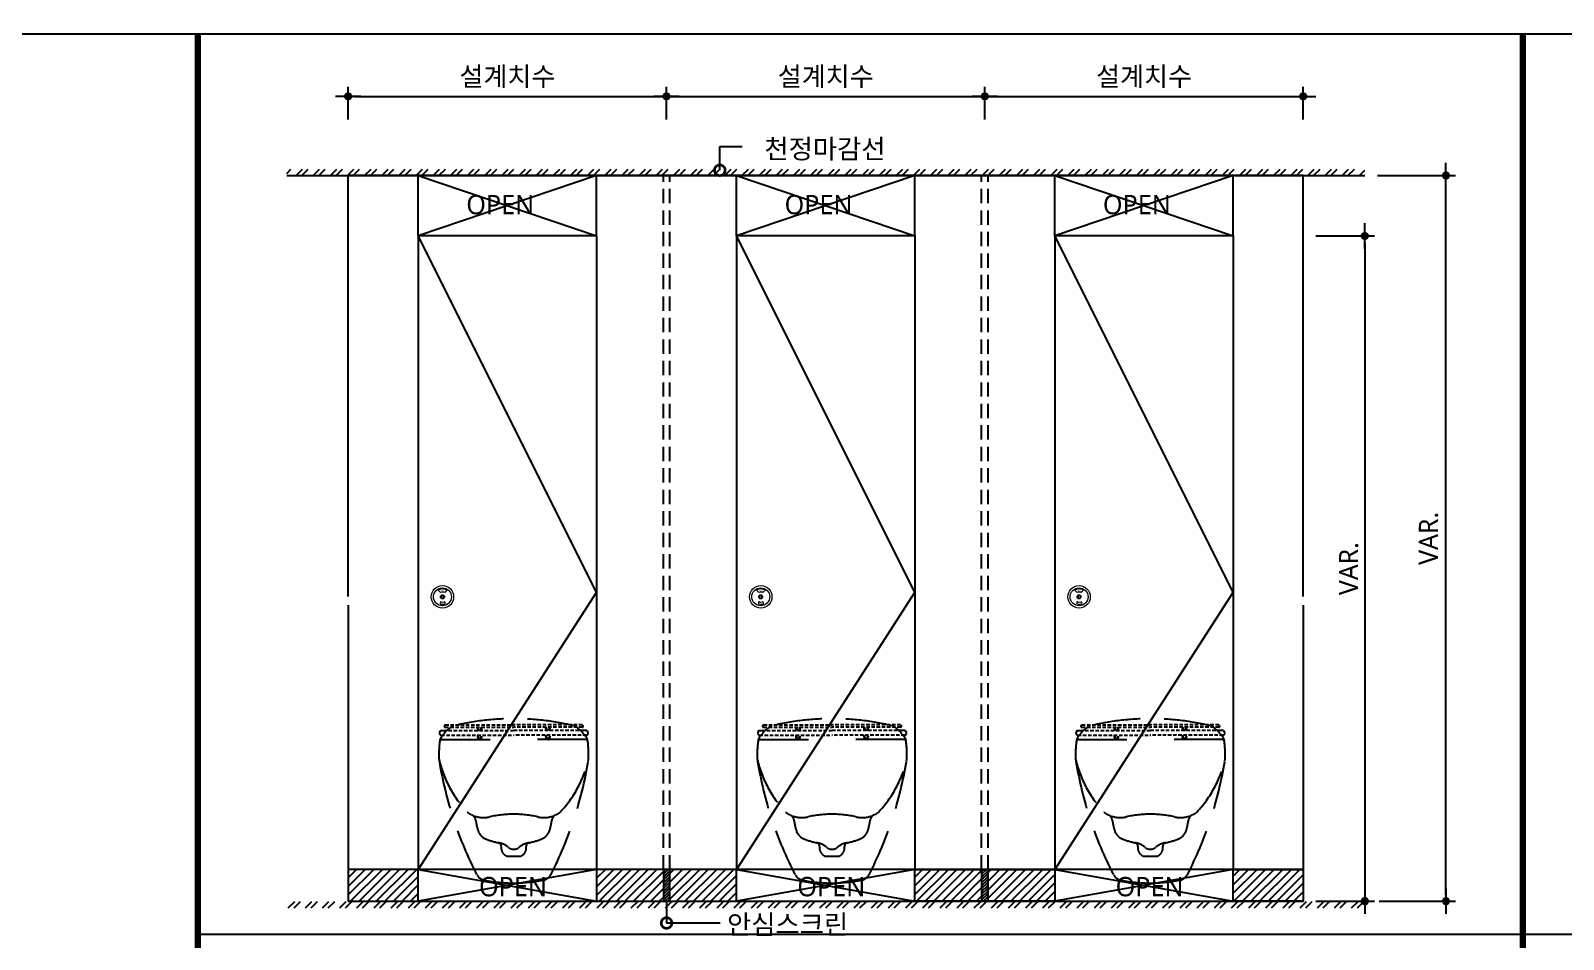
# Model space of a CAD drawing. Extents: x -256 to 8104, y -176 to 5714.
# Drawn here: x 2221 to 4629, y 4116 to 5543 of the extents above; entities that cross this region are included whole.
import ezdxf
from ezdxf.enums import TextEntityAlignment as Align

# ---------------------------------------------------------------- set-up
doc = ezdxf.new("R2010")
doc.units = 0
doc.header["$LTSCALE"] = 30
doc.linetypes.add('HIDDEN', pattern=[0.375, 0.25, -0.125])
doc.layers.get('0').update_dxf_attribs({"linetype": 'CONTINUOUS'})
doc.layers.get('DEFPOINTS').update_dxf_attribs({"linetype": 'CONTINUOUS'})
for name, color, linetype in [('DIM', 7, 'CONTINUOUS'), ('HAT', 8, 'CONTINUOUS'), ('HID', 9, 'HIDDEN'), ('문자', 3, 'CONTINUOUS'), ('부자재', 4, 'CONTINUOUS'), ('잠금쇠(회전형)', 4, 'CONTINUOUS'), ('치수', 1, 'CONTINUOUS'), ('판넬', 2, 'CONTINUOUS'), ('해치', 8, 'CONTINUOUS')]:
    doc.layers.add(name, color=color, linetype=linetype)
doc.styles.add('HDW', font='gulim.ttc')
doc.styles.add('돋움', font='malgun.ttf')
doc.dimstyles.new('10', dxfattribs={"dimscale": 10, "dimtxt": 3, "dimasz": 1, "dimexe": 1.5, "dimexo": 2, "dimgap": 1, "dimtad": 1, "dimdec": 0, "dimlunit": 6, "dimtxsty": '돋움', "dimblk": 'DIMDOT', "dimcen": -1, "dimdle": 1.5, "dimclrt": 3, "dimazin": 3, "dimtfac": 1, "dimtdec": 0, "dimtix": 1, "dimtmove": 2, "dimatfit": 3, "dimldrblk": 'DIMDOT', "dimarcsym": 0})

# ---------------------------------------------------------------- blocks, each defined once
blk = doc.blocks.new('DIMDOT')
at = {"linetype": 'Continuous'}
blk.add_line((-2, 0), (2, 0), dxfattribs=at)
for radius in [0.5, 0.25]:
    blk.add_circle((0, 0), radius, dxfattribs=at)
blk = doc.blocks.new('*D44')
at = {"layer": 'DEFPOINTS', "color": 0}
for p in [(7946.5, 10876.5), (7446.5, 10820.2), (7946.5, 10820.2)]:
    blk.add_point(p, dxfattribs=at)
at = {"layer": 'DIM', "color": 0, "lineweight": -2, "ltscale": 10}
for p, q in [((7446.5, 10840.2), (7446.5, 10891.5)), ((7946.5, 10840.2), (7946.5, 10891.5)), ((7456.5, 10876.5), (7936.5, 10876.5))]:
    blk.add_line(p, q, dxfattribs=at)
at = {"layer": 'DIM', "color": 0, "lineweight": -2, "xscale": 10, "yscale": 10, "zscale": 10, "rotation": 180}
blk.add_blockref('DIMDOT', (7446.5, 10876.5), dxfattribs=at)
at = {"layer": 'DIM', "color": 0, "lineweight": -2, "xscale": 10, "yscale": 10, "zscale": 10}
blk.add_blockref('DIMDOT', (7946.5, 10876.5), dxfattribs=at)
at = {"layer": 'DIM', "color": 3, "insert": (7696.5, 10906.1), "char_height": 30, "attachment_point": 5, "style": '돋움'}
blk.add_mtext('설계치수', dxfattribs=at)
blk = doc.blocks.new('*D45')
at = {"layer": 'DEFPOINTS', "color": 0}
for p in [(8446.5, 10876.5), (7946.5, 10820.2), (8446.5, 10820.2)]:
    blk.add_point(p, dxfattribs=at)
at = {"layer": 'DIM', "color": 0, "lineweight": -2, "ltscale": 10}
for p, q in [((7946.5, 10840.2), (7946.5, 10891.5)), ((8446.5, 10840.2), (8446.5, 10891.5)), ((7956.5, 10876.5), (8436.5, 10876.5))]:
    blk.add_line(p, q, dxfattribs=at)
at = {"layer": 'DIM', "color": 0, "lineweight": -2, "xscale": 10, "yscale": 10, "zscale": 10, "rotation": 180}
blk.add_blockref('DIMDOT', (7946.5, 10876.5), dxfattribs=at)
at = {"layer": 'DIM', "color": 0, "lineweight": -2, "xscale": 10, "yscale": 10, "zscale": 10}
blk.add_blockref('DIMDOT', (8446.5, 10876.5), dxfattribs=at)
at = {"layer": 'DIM', "color": 3, "insert": (8196.5, 10906.1), "char_height": 30, "attachment_point": 5, "style": '돋움'}
blk.add_mtext('설계치수', dxfattribs=at)
blk = doc.blocks.new('*D46')
at = {"layer": 'DEFPOINTS', "color": 0}
for p in [(8946.5, 10876.5), (8446.5, 10820.2), (8946.5, 10820.2)]:
    blk.add_point(p, dxfattribs=at)
at = {"layer": 'DIM', "color": 0, "lineweight": -2, "ltscale": 10}
for p, q in [((8446.5, 10840.2), (8446.5, 10891.5)), ((8946.5, 10840.2), (8946.5, 10891.5)), ((8456.5, 10876.5), (8936.5, 10876.5))]:
    blk.add_line(p, q, dxfattribs=at)
at = {"layer": 'DIM', "color": 0, "lineweight": -2, "xscale": 10, "yscale": 10, "zscale": 10, "rotation": 180}
blk.add_blockref('DIMDOT', (8446.5, 10876.5), dxfattribs=at)
at = {"layer": 'DIM', "color": 0, "lineweight": -2, "xscale": 10, "yscale": 10, "zscale": 10}
blk.add_blockref('DIMDOT', (8946.5, 10876.5), dxfattribs=at)
at = {"layer": 'DIM', "color": 3, "insert": (8696.5, 10906.1), "char_height": 30, "attachment_point": 5, "style": '돋움'}
blk.add_mtext('설계치수', dxfattribs=at)
blk = doc.blocks.new('*D47')
at = {"layer": 'DEFPOINTS', "color": 0}
for p in [(8946.5, 10657.2), (8946.5, 9612.3), (9043.4, 9612.3)]:
    blk.add_point(p, dxfattribs=at)
at = {"layer": 'DIM', "color": 0, "lineweight": -2, "ltscale": 10}
for p, q in [((8966.5, 10657.2), (9058.4, 10657.2)), ((9043.4, 10647.2), (9043.4, 9622.3)), ((8966.5, 9612.3), (9058.4, 9612.3))]:
    blk.add_line(p, q, dxfattribs=at)
at = {"layer": 'DIM', "color": 0, "lineweight": -2, "xscale": 10, "yscale": 10, "zscale": 10}
for p, rotation in [((9043.4, 10657.2), 90), ((9043.4, 9612.3), 270)]:
    blk.add_blockref('DIMDOT', p, dxfattribs=dict(at, rotation=rotation))
at = {"layer": 'DIM', "color": 3, "insert": (9018.2, 10134.7), "char_height": 30, "attachment_point": 5, "rotation": 90, "style": '돋움'}
blk.add_mtext('VAR.', dxfattribs=at)
blk = doc.blocks.new('A$C460A2A32')
at = {"color": 0}
for p, q in [((2.8, 20), (0.5, 16)), ((2.8, 20), (8.6, 20)), ((3.9, 10), (162.3, 10)), ((8.6, 20), (162.3, 20)), ((12.8, 32), (11.2, 30.4)), ((12.6, 27), (162.3, 27)), ((12.8, 32), (162.3, 32)), ((311.8, 32), (162.3, 32)), ((312, 27), (162.3, 27)), ((316, 20), (162.3, 20)), ((320.7, 10), (162.3, 10)), ((311.8, 32), (313.4, 30.4)), ((321.8, 20), (316, 20)), ((321.8, 20), (324.1, 16))]:
    blk.add_line(p, q, dxfattribs=at)
for centre, radius, start, end in [((3.9, 14), 4, 150.0107, 270), ((12.6, 29), 2, 135, 270), ((108.9, 28.2), 26, 182.6717, 198.4118), ((108.9, 10), 26, 180, 202.6199), ((107.4, 28.2), 23, 183.0205, 200.9186), ((107.4, 10), 23, 180, 205.7715), ((68.6, 10), 23, 334.2285, 0), ((68.6, 28.2), 23, 339.0814, 356.9795), ((67.1, 10), 26, 337.3801, 0), ((67.1, 28.2), 26, 341.5882, 357.3283), ((257.5, 28.2), 26, 182.6717, 198.4118), ((257.5, 10), 26, 180, 202.6199), ((256, 28.2), 23, 183.0205, 200.9186), ((256, 10), 23, 180, 205.7715), ((217.2, 10), 23, 334.2285, 0), ((217.2, 28.2), 23, 339.0814, 356.9795), ((215.7, 10), 26, 337.3801, 0), ((215.7, 28.2), 26, 341.5882, 357.3283), ((312, 29), 2, 270, 45), ((320.7, 14), 4, 270, 29.9893)]:
    blk.add_arc(centre, radius, start, end, dxfattribs=at)
blk = doc.blocks.new('_DOTSMALL')
at = {"color": 0, "linetype": 'ByBlock', "const_width": 0.5}
blk.add_lwpolyline([(-0.0625, 0, 1), (0.0625, 0, 1)], format="xyb", close=True, dxfattribs=at)
blk = doc.blocks.new('A$C63EC304E')
at = {"layer": '치수', "color": 1, "xscale": 2.5, "yscale": 2.5, "zscale": 2.5, "rotation": 234.3098741996962}
blk.add_blockref('_DOTSMALL', (0.31, 0.31), dxfattribs=at)
blk = doc.blocks.new('A$C2BC9653E')
at = {"layer": '치수', "xscale": 0.3333333333333333, "yscale": 0.3333333333333333, "zscale": 0.3333333333333333}
blk.add_blockref('A$C63EC304E', (0, 0), dxfattribs=at)
blk = doc.blocks.new('A$C7FC71301')
at = {"layer": '치수', "rotation": 180}
blk.add_blockref('A$C2BC9653E', (0.208, 0.208), dxfattribs=at)
blk = doc.blocks.new('A$C4A20372B')
at = {"layer": '치수'}
blk.add_blockref('A$C7FC71301', (0, 0), dxfattribs=at)
blk = doc.blocks.new('A$C566469F5')
at = {"layer": '치수'}
blk.add_blockref('A$C4A20372B', (0, 0), dxfattribs=at)
blk = doc.blocks.new('A$C7E317CD4')
at = {"layer": '해치', "xscale": 2, "yscale": 2, "zscale": 2}
blk.add_blockref('A$C566469F5', (0, 0), dxfattribs=at)
blk = doc.blocks.new('A$C601D7F27')
at = {"layer": '치수'}
blk.add_blockref('A$C7E317CD4', (0, 0), dxfattribs=at)
blk = doc.blocks.new('A$C38802C08')
at = {"layer": '치수'}
blk.add_blockref('A$C601D7F27', (0, 0), dxfattribs=at)
blk = doc.blocks.new('*D64')
at = {"layer": 'DEFPOINTS', "color": 0}
for p in [(9043.4, 10752.1), (9170.8, 10752.1), (9045.9, 9612.3)]:
    blk.add_point(p, dxfattribs=at)
at = {"layer": 'DIM', "color": 0, "lineweight": -2, "ltscale": 10}
for p, q in [((9063.4, 10752.1), (9185.8, 10752.1)), ((9170.8, 9622.3), (9170.8, 10742.1)), ((9065.9, 9612.3), (9185.8, 9612.3))]:
    blk.add_line(p, q, dxfattribs=at)
at = {"layer": 'DIM', "color": 0, "lineweight": -2, "xscale": 10, "yscale": 10, "zscale": 10}
for p, rotation in [((9170.8, 10752.1), 90), ((9170.8, 9612.3), 270)]:
    blk.add_blockref('DIMDOT', p, dxfattribs=dict(at, rotation=rotation))
at = {"layer": 'DIM', "color": 3, "insert": (9143.5, 10182.2), "char_height": 30, "attachment_point": 5, "rotation": 90, "style": '돋움'}
blk.add_mtext('VAR.', dxfattribs=at)
blk = doc.blocks.new('EDGE_01', base_point=(4726.3, 5436.3))
h = blk.add_hatch()
h.set_pattern_fill('ANSI31', color=3, scale=3, angle=180)
h.set_pattern_definition([(225, (4764.804, 5260.556), (6.735192, -6.735192), [])])
h.paths.add_polyline_path([(7556.5, 9662.3), (7446.5, 9662.3), (7446.5, 9612.3), (7556.5, 9612.3)])
h.paths.add_polyline_path([(7941.5, 9662.3), (7836.5, 9662.3), (7836.5, 9612.3), (7941.5, 9612.3)])
h.paths.add_polyline_path([(8056.5, 9662.3), (7951.5, 9662.3), (7951.5, 9612.3), (8056.5, 9612.3)])
h.paths.add_polyline_path([(8441.5, 9662.3), (8336.5, 9662.3), (8336.5, 9612.3), (8441.5, 9612.3)])
h.paths.add_polyline_path([(8556.5, 9662.3), (8451.5, 9662.3), (8451.5, 9612.3), (8556.5, 9612.3)])
h.paths.add_polyline_path([(8946.5, 9662.3), (8836.5, 9662.3), (8836.5, 9612.3), (8946.5, 9612.3)])
h = blk.add_hatch()
h.set_pattern_fill('ANSI31', color=2, style=0)
h.set_pattern_definition([(45, (4764.8044, 5260.5557), (-2.245064, 2.245064), [])])
h.paths.add_polyline_path([(7951.5, 9662.3), (7941.5, 9662.3), (7941.5, 9612.3), (7951.5, 9612.3)])
h = blk.add_hatch()
h.set_pattern_fill('ANSI31', color=2, style=0)
h.set_pattern_definition([(45, (5264.8044, 5260.5557), (-2.245064, 2.245064), [])])
h.paths.add_polyline_path([(8451.5, 9662.3), (8441.5, 9662.3), (8441.5, 9612.3), (8451.5, 9612.3)])
at = {"layer": 'HAT'}
h = blk.add_hatch(dxfattribs=at)
h.set_pattern_fill('ANSI32', color=256, scale=2, style=0)
h.set_pattern_definition([(45, (-3889.565, 5119.08), (-13.470384, 13.470384), []), (45, (-3880.585, 5119.08), (-13.470384, 13.470384), [])])
h.paths.add_polyline_path([(7349.8, 10762.1), (9043.4, 10762.1), (9043.4, 10752.1), (7349.8, 10752.1)])
h = blk.add_hatch(dxfattribs=at)
h.set_pattern_fill('ANSI32', color=256, scale=2, style=0)
h.set_pattern_definition([(45, (-3889.565, 5301.06), (-13.470384, 13.470384), []), (45, (-3880.585, 5301.06), (-13.470384, 13.470384), [])])
h.paths.add_polyline_path([(7349.8, 9601.8), (9043.4, 9601.8), (9043.4, 9611.8), (7349.8, 9611.8)])
at = {"color": 2}
for p, q in [((7349.8, 10752.1), (9043.4, 10752.1)), ((7836.5, 9662.3), (7836.5, 9612.3)), ((7941.5, 9662.3), (7941.5, 9612.3)), ((8441.5, 9662.3), (8441.5, 9612.3)), ((8556.5, 9662.3), (8556.5, 9612.3))]:
    blk.add_line(p, q, dxfattribs=at)
for p, q in [((7446.5, 10090.9), (7446.5, 10752.1)), ((8946.5, 10090.9), (8946.5, 10752.1)), ((7446.5, 10077.2), (7446.5, 9612.3)), ((8946.5, 10077.2), (8946.5, 9612.3)), ((7446.5, 9612.3), (8946.5, 9612.3))]:
    blk.add_line(p, q)
at = {"color": 8}
blk.add_line((7210.4, 9560.5), (10558.3, 9560.5), dxfattribs=at)
at = {"color": 8, "const_width": 10}
for points in [[(7210.4, 8205.6), (7210.4, 10974.7)], [(9291.4, 8205.6), (9291.4, 10974.7)]]:
    blk.add_lwpolyline(points, dxfattribs=at)
at = {"color": 2}
for points in [[(4725.6, 10974.7), (11977.9, 10974.7), (11977.9, 5436.4), (4725.6, 5436.4)], [(4725.6, 10974.7), (11977.9, 10974.7), (11977.9, 5436.4), (4725.6, 5436.4)], [(4725.6, 10974.7), (12707.5, 10974.7), (12707.5, 5436.4), (4725.6, 5436.4)], [(7556.5, 9662.3), (7446.5, 9662.3), (7446.5, 9612.3), (7556.5, 9612.3)], [(8056.5, 9662.3), (7836.5, 9662.3), (7836.5, 9612.3), (8056.5, 9612.3)], [(7951.5, 9662.3), (7941.5, 9662.3), (7941.5, 9612.3), (7951.5, 9612.3)], [(8336.5, 9662.3), (8556.5, 9662.3), (8556.5, 9612.3), (8336.5, 9612.3)], [(8451.5, 9662.3), (8441.5, 9662.3), (8441.5, 9612.3), (8451.5, 9612.3)], [(8836.5, 9662.3), (8946.5, 9662.3), (8946.5, 9612.3), (8836.5, 9612.3)]]:
    blk.add_lwpolyline(points, close=True, dxfattribs=at)
at = {"layer": 'HID', "ltscale": 3}
for p, q in [((7941.5, 9662.3), (7941.5, 10752.1)), ((7951.5, 9662.3), (7951.5, 10752.1)), ((8441.5, 9662.3), (8441.5, 10752.1)), ((8451.5, 9662.3), (8451.5, 10752.1))]:
    blk.add_line(p, q, dxfattribs=at)
at = {"layer": 'HID', "ltscale": 10}
for p, q in [((7594.3, 9866.3), (7706.5, 9866.3)), ((7818.8, 9866.3), (7706.5, 9866.3)), ((8094.3, 9866.3), (8206.5, 9866.3)), ((8318.8, 9866.3), (8206.5, 9866.3)), ((8594.3, 9866.3), (8706.5, 9866.3)), ((8818.8, 9866.3), (8706.5, 9866.3))]:
    blk.add_line(p, q, dxfattribs=at)
for centre, radius, start, end in [((7706.5, 9495.9), 403.1, 76.2923, 103.7077), ((8206.5, 9495.9), 403.1, 76.2923, 103.7077), ((8706.5, 9495.9), 403.1, 76.2923, 103.7077), ((7664.2, 9815.6), 90, 128.0065, 143.1013), ((7612.4, 9881.8), 6, 103.9579, 128.0065), ((7800.6, 9881.8), 6, 51.9935, 76.0421), ((7748.9, 9815.6), 90, 36.8987, 51.9935), ((8164.2, 9815.6), 90, 128.0065, 143.1013), ((8112.4, 9881.8), 6, 103.9579, 128.0065), ((8300.6, 9881.8), 6, 51.9935, 76.0421), ((8248.9, 9815.6), 90, 36.8987, 51.9935), ((8664.2, 9815.6), 90, 128.0065, 143.1013), ((8612.4, 9881.8), 6, 103.9579, 128.0065), ((8800.6, 9881.8), 6, 51.9935, 76.0421), ((8748.9, 9815.6), 90, 36.8987, 51.9935), ((7768.9, 9841.9), 180, 172.4918, 181.055), ((7594.3, 9862.1), 4.2, 90, 173.3826), ((7599.4, 9864.2), 9, 143.1013, 172.4918), ((7818.8, 9862.1), 4.2, 6.6174, 90), ((7813.7, 9864.2), 9, 7.5082, 36.8987), ((7644.1, 9841.9), 180, 358.945, 7.5082), ((8268.9, 9841.9), 180, 172.4918, 181.055), ((8094.3, 9862.1), 4.2, 90, 173.3826), ((8099.4, 9864.2), 9, 143.1013, 172.4918), ((8318.8, 9862.1), 4.2, 6.6174, 90), ((8313.7, 9864.2), 9, 7.5082, 36.8987), ((8144.1, 9841.9), 180, 358.945, 7.5082), ((8768.9, 9841.9), 180, 172.4918, 181.055), ((8594.3, 9862.1), 4.2, 90, 173.3826), ((8599.4, 9864.2), 9, 143.1013, 172.4918), ((8818.8, 9862.1), 4.2, 6.6174, 90), ((8813.7, 9864.2), 9, 7.5082, 36.8987), ((8644.1, 9841.9), 180, 358.945, 7.5082), ((7630.9, 9839.3), 42, 181.055, 190.5892), ((7761.8, 9874.3), 177, 192.809, 223.5419), ((8183.9, 9929.5), 602.3, 189.3568, 207.2383), ((7229.1, 9929.5), 602.3, 332.7617, 350.6432), ((7651.2, 9874.3), 177, 316.4581, 347.191), ((7782.1, 9839.3), 42, 349.4108, 358.945), ((8130.9, 9839.3), 42, 181.055, 190.5892), ((8261.8, 9874.3), 177, 192.809, 223.5419), ((8683.9, 9929.5), 602.3, 189.3568, 207.2383), ((7729.1, 9929.5), 602.3, 332.7617, 350.6432), ((8151.2, 9874.3), 177, 316.4581, 347.191), ((8282.1, 9839.3), 42, 349.4108, 358.945), ((8630.9, 9839.3), 42, 181.055, 190.5892), ((8761.8, 9874.3), 177, 192.809, 223.5419), ((9183.9, 9929.5), 602.3, 189.3568, 207.2383), ((8229.1, 9929.5), 602.3, 332.7617, 350.6432), ((8651.2, 9874.3), 177, 316.4581, 347.191), ((8782.1, 9839.3), 42, 349.4108, 358.945), ((7659.1, 9785.6), 42, 232.3598, 243.5689), ((7753.9, 9785.6), 42, 296.4311, 307.6402), ((8159.1, 9785.6), 42, 232.3598, 243.5689), ((8253.9, 9785.6), 42, 296.4311, 307.6402), ((8659.1, 9785.6), 42, 232.3598, 243.5689), ((8753.9, 9785.6), 42, 296.4311, 307.6402), ((7635.1, 9737.3), 12, 6.9609, 63.5689), ((7659.1, 9785.6), 42, 248.0565, 282.8609), ((7737.4, 9749.7), 91.1, 186.9609, 196.5836), ((7706.5, 9578), 171, 90, 102.8609), ((7706.5, 9578), 171, 77.1391, 90), ((7753.9, 9785.6), 42, 257.1391, 291.9435), ((7675.7, 9749.7), 91.1, 343.4164, 353.0391), ((7778, 9737.3), 12, 116.4311, 173.0391), ((8135.1, 9737.3), 12, 6.9609, 63.5689), ((8159.1, 9785.6), 42, 248.0565, 282.8609), ((8237.4, 9749.7), 91.1, 186.9609, 196.5836), ((8206.5, 9578), 171, 90, 102.8609), ((8206.5, 9578), 171, 77.1391, 90), ((8253.9, 9785.6), 42, 257.1391, 291.9435), ((8175.7, 9749.7), 91.1, 343.4164, 353.0391), ((8278, 9737.3), 12, 116.4311, 173.0391), ((8635.1, 9737.3), 12, 6.9609, 63.5689), ((8659.1, 9785.6), 42, 248.0565, 282.8609), ((8737.4, 9749.7), 91.1, 186.9609, 196.5836), ((8706.5, 9578), 171, 90, 102.8609), ((8706.5, 9578), 171, 77.1391, 90), ((8753.9, 9785.6), 42, 257.1391, 291.9435), ((8675.7, 9749.7), 91.1, 343.4164, 353.0391), ((8778, 9737.3), 12, 116.4311, 173.0391), ((7670.2, 9729.7), 21, 196.5836, 247.6201), ((7706.5, 9817.9), 116.3, 247.6201, 258.9228), ((7681, 9698.3), 6, 0, 77.9673), ((7678.4, 9674.3), 30, 49.4621, 78.9228), ((7734.6, 9674.3), 30, 101.0772, 130.5379), ((7732, 9698.3), 6, 102.0327, 180), ((7706.5, 9817.9), 116.3, 281.0772, 292.3799), ((7742.8, 9729.7), 21, 292.3799, 343.4164), ((8170.2, 9729.7), 21, 196.5836, 247.6201), ((8206.5, 9817.9), 116.3, 247.6201, 258.9228), ((8181, 9698.3), 6, 0, 77.9673), ((8178.4, 9674.3), 30, 49.4621, 78.9228), ((8234.6, 9674.3), 30, 101.0772, 130.5379), ((8232, 9698.3), 6, 102.0327, 180), ((8206.5, 9817.9), 116.3, 281.0772, 292.3799), ((8242.8, 9729.7), 21, 292.3799, 343.4164), ((8670.2, 9729.7), 21, 196.5836, 247.6201), ((8706.5, 9817.9), 116.3, 247.6201, 258.9228), ((8681, 9698.3), 6, 0, 77.9673), ((8678.4, 9674.3), 30, 49.4621, 78.9228), ((8734.6, 9674.3), 30, 101.0772, 130.5379), ((8732, 9698.3), 6, 102.0327, 180), ((8706.5, 9817.9), 116.3, 281.0772, 292.3799), ((8742.8, 9729.7), 21, 292.3799, 343.4164), ((7700.4, 9695.9), 13.6, 169.8446, 248.5821), ((7706.5, 9853.8), 171, 266.2838, 270), ((7706.5, 9707.2), 13.3, 229.4621, 270), ((7706.5, 9707.2), 13.3, 270, 310.5379), ((7706.5, 9853.8), 171, 270, 273.7162), ((7712.6, 9695.9), 13.6, 291.4179, 10.1554), ((8200.4, 9695.9), 13.6, 169.8446, 248.5821), ((8206.5, 9853.8), 171, 266.2838, 270), ((8206.5, 9707.2), 13.3, 229.4621, 270), ((8206.5, 9707.2), 13.3, 270, 310.5379), ((8206.5, 9853.8), 171, 270, 273.7162), ((8212.6, 9695.9), 13.6, 291.4179, 10.1554), ((8700.4, 9695.9), 13.6, 169.8446, 248.5821), ((8706.5, 9853.8), 171, 266.2838, 270), ((8706.5, 9707.2), 13.3, 229.4621, 270), ((8706.5, 9707.2), 13.3, 270, 310.5379), ((8706.5, 9853.8), 171, 270, 273.7162), ((8712.6, 9695.9), 13.6, 291.4179, 10.1554), ((7663.9, 9663), 18, 210.6249, 258.7833), ((7706.5, 9877.8), 237, 258.7833, 270), ((7706.5, 9877.8), 237, 270, 281.2167), ((7749.1, 9663), 18, 281.2167, 329.3751), ((8163.9, 9663), 18, 210.6249, 258.7833), ((8206.5, 9877.8), 237, 258.7833, 270), ((8206.5, 9877.8), 237, 270, 281.2167), ((8249.1, 9663), 18, 281.2167, 329.3751), ((8663.9, 9663), 18, 210.6249, 258.7833), ((8706.5, 9877.8), 237, 258.7833, 270), ((8706.5, 9877.8), 237, 270, 281.2167), ((8749.1, 9663), 18, 281.2167, 329.3751)]:
    blk.add_arc(centre, radius, start, end, dxfattribs=at)
at = {"layer": '부자재', "color": 3}
blk.add_line((8946.5, 10752.1), (7446.5, 10752.1), dxfattribs=at)
blk.add_line((8946.5, 10752.1), (7446.5, 10752.1), dxfattribs=at)
at = {"layer": '잠금쇠(회전형)', "linetype": 'Continuous', "lineweight": 15}
for p, q in [((7588, 10101), (7591.6, 10097)), ((7593.1, 10093.3), (7593.1, 10087.5)), ((7595.8, 10093.2), (7595.8, 10087.5)), ((7601.6, 10101), (7598, 10097)), ((8088, 10101), (8091.6, 10097)), ((8093.1, 10093.3), (8093.1, 10087.5)), ((8095.8, 10093.2), (8095.8, 10087.5)), ((8101.6, 10101), (8098, 10097)), ((8588, 10101), (8591.6, 10097)), ((8593.1, 10093.3), (8593.1, 10087.5)), ((8595.8, 10093.2), (8595.8, 10087.5)), ((8601.6, 10101), (8598, 10097)), ((7591.2, 10081.8), (7590.8, 10080.7)), ((7598.4, 10081.8), (7598.8, 10080.7)), ((8091.2, 10081.8), (8090.8, 10080.7)), ((8098.4, 10081.8), (8098.8, 10080.7)), ((8591.2, 10081.8), (8590.8, 10080.7)), ((8598.4, 10081.8), (8598.8, 10080.7))]:
    blk.add_line(p, q, dxfattribs=at)
for centre, radius in [((7594.5, 10090.4), 17.6), ((7594.5, 10090.4), 14.1), ((7594.5, 10090.4), 3.21), ((8094.5, 10090.4), 17.6), ((8094.5, 10090.4), 14.1), ((8094.5, 10090.4), 3.21), ((8594.5, 10090.4), 17.6), ((8594.5, 10090.4), 14.1), ((8594.5, 10090.4), 3.21)]:
    blk.add_circle(centre, radius, dxfattribs=at)
for centre, radius, start, end in [((7594.8, 10088.7), 14.1, 61.0478, 118.9522), ((7594.8, 10091), 6.81, 61.8696, 118.1304), ((8094.8, 10088.7), 14.1, 61.0478, 118.9522), ((8094.8, 10091), 6.81, 61.8696, 118.1304), ((8594.8, 10088.7), 14.1, 61.0478, 118.9522), ((8594.8, 10091), 6.81, 61.8696, 118.1304), ((7591.7, 10080.3), 0.98, 160.8571, 255.4685), ((7592.1, 10081.5), 0.98, 72.2332, 160.8571), ((7594.8, 10092.1), 13.2, 255.4685, 284.5315), ((7594.8, 10089.8), 7.75, 252.2332, 287.7668), ((7597.4, 10081.5), 0.98, 19.1429, 107.7668), ((7597.8, 10080.3), 0.98, 284.5315, 19.1429), ((8091.7, 10080.3), 0.98, 160.8571, 255.4685), ((8092.1, 10081.5), 0.98, 72.2332, 160.8571), ((8094.8, 10092.1), 13.2, 255.4685, 284.5315), ((8094.8, 10089.8), 7.75, 252.2332, 287.7668), ((8097.4, 10081.5), 0.98, 19.1429, 107.7668), ((8097.8, 10080.3), 0.98, 284.5315, 19.1429), ((8591.7, 10080.3), 0.98, 160.8571, 255.4685), ((8592.1, 10081.5), 0.98, 72.2332, 160.8571), ((8594.8, 10092.1), 13.2, 255.4685, 284.5315), ((8594.8, 10089.8), 7.75, 252.2332, 287.7668), ((8597.4, 10081.5), 0.98, 19.1429, 107.7668), ((8597.8, 10080.3), 0.98, 284.5315, 19.1429)]:
    blk.add_arc(centre, radius, start, end, dxfattribs=at)
at = {"layer": '치수'}
for p, q in [((8030.2, 10760.7), (8030.2, 10797.8)), ((8030.2, 10797.8), (8065.3, 10797.8)), ((7556.5, 10752.1), (7836.5, 10657.2)), ((7836.5, 10752.1), (7556.5, 10657.2)), ((8056.5, 10752.1), (8336.5, 10657.2)), ((8336.5, 10752.1), (8056.5, 10657.2)), ((8556.5, 10752.1), (8836.5, 10657.2)), ((8836.5, 10752.1), (8556.5, 10657.2)), ((7836.5, 10097.6), (7556.5, 10657.2)), ((8336.5, 10097.6), (8056.5, 10657.2)), ((8836.5, 10097.6), (8556.5, 10657.2)), ((7836.5, 10097.6), (7556.5, 9662.3)), ((8336.5, 10097.6), (8056.5, 9662.3)), ((8836.5, 10097.6), (8556.5, 9662.3)), ((7556.5, 9662.3), (7836.5, 9612.3)), ((7836.5, 9662.3), (7556.5, 9612.3)), ((8056.5, 9662.3), (8336.5, 9612.3)), ((8336.5, 9662.3), (8056.5, 9612.3)), ((8556.5, 9662.3), (8836.5, 9612.3)), ((8836.5, 9662.3), (8556.5, 9612.3)), ((7946.5, 9612.3), (7946.5, 9578)), ((8030.6, 9578), (7946.5, 9578))]:
    blk.add_line(p, q, dxfattribs=at)
at = {"layer": '판넬', "color": 3}
for p, q in [((7556.5, 10657.2), (7556.5, 10752.1)), ((7556.5, 10657.2), (7556.5, 10741.1)), ((7836.5, 10657.2), (7836.5, 10752.1)), ((8056.5, 10657.2), (8056.5, 10752.1)), ((8336.5, 10657.2), (8336.5, 10752.1)), ((8556.5, 10657.2), (8556.5, 10752.1)), ((8836.5, 10657.2), (8836.5, 10752.1)), ((7556.5, 9662.3), (7446.5, 9662.3)), ((8056.5, 9662.3), (7836.5, 9662.3)), ((8056.5, 9662.3), (7956.5, 9662.3)), ((8556.5, 9662.3), (8336.5, 9662.3)), ((8946.5, 9662.3), (8836.5, 9662.3))]:
    blk.add_line(p, q, dxfattribs=at)
at = {"layer": '판넬'}
for p, q in [((7836.5, 10657.2), (7556.5, 10657.2)), ((7556.5, 10657.2), (7556.5, 9662.3)), ((7836.5, 10657.2), (7836.5, 9705.4)), ((8336.5, 10657.2), (8056.5, 10657.2)), ((8056.5, 10657.2), (8056.5, 9662.3)), ((8336.5, 10657.2), (8336.5, 9705.4)), ((8836.5, 10657.2), (8556.5, 10657.2)), ((8556.5, 10657.2), (8556.5, 9662.3)), ((8836.5, 10657.2), (8836.5, 9705.4)), ((7836.5, 9705.4), (7836.5, 9662.3)), ((8336.5, 9705.4), (8336.5, 9662.3)), ((8836.5, 9705.4), (8836.5, 9662.3)), ((7836.5, 9662.3), (7556.5, 9662.3)), ((8336.5, 9662.3), (8056.5, 9662.3)), ((8836.5, 9662.3), (8556.5, 9662.3))]:
    blk.add_line(p, q, dxfattribs=at)
at = {"layer": '판넬', "color": 4}
blk.add_line((8556.5, 9662.3), (8456.5, 9662.3), dxfattribs=at)
at = {"layer": 'HID', "ltscale": 10, "xscale": 0.7200000000011642, "yscale": 0.7200000000011642, "zscale": 0.7200000000011642}
for p in [(7589.7, 9866.1), (8089.7, 9866.1), (8589.7, 9866.1)]:
    blk.add_blockref('A$C460A2A32', p, dxfattribs=at)
at = {"layer": '해치', "xscale": -20, "yscale": 20, "zscale": 20, "rotation": 180}
blk.add_blockref('A$C38802C08', (8026, 10764.6), dxfattribs=at)
at = {"layer": '해치', "xscale": -20, "yscale": 20, "zscale": 20}
blk.add_blockref('A$C38802C08', (7950.7, 9573.9), dxfattribs=at)
at = {"layer": '문자', "style": '돋움'}
for s, p in [('천정마감선', (8195.4, 10794.3)), ('OPEN', (7685.3, 10706.5)), ('OPEN', (8185.3, 10706.5)), ('OPEN', (8685.3, 10706.5)), ('OPEN', (7705.3, 9635.2)), ('OPEN', (8205.3, 9635.2)), ('OPEN', (8705.3, 9635.2)), ('안심스크린', (8136.7, 9576.3))]:
    blk.add_text(s, height=30.34, dxfattribs=at).set_placement(p, align=Align.MIDDLE)
at = {"layer": '잠금쇠(회전형)', "linetype": 'Continuous', "lineweight": 15, "style": 'HDW', "width": 0.659278}
for p, p2 in [((7591.6, 10098.9), (7597.8, 10098.9)), ((8091.6, 10098.9), (8097.8, 10098.9)), ((8591.6, 10098.9), (8597.8, 10098.9))]:
    blk.add_text('사용중', height=2.3, dxfattribs=at).set_placement(p, p2, align=Align.FIT)
at = {"layer": 'DIM', "ltscale": 10}
for base, p1, p2, picture, middle in [((7946.5, 10876.5), (7446.5, 10820.2), (7946.5, 10820.2), '*D44', (7696.5, 10906.1)), ((8446.5, 10876.5), (7946.5, 10820.2), (8446.5, 10820.2), '*D45', (8196.5, 10906.1)), ((8946.5, 10876.5), (8446.5, 10820.2), (8946.5, 10820.2), '*D46', (8696.5, 10906.1))]:
    dim = blk.add_linear_dim(base=base, p1=p1, p2=p2, text='설계치수', dimstyle='10', override={"dimtxsty": '돋움'}, dxfattribs=at)
    dim.commit()
    dim.dimension.update_dxf_attribs({"geometry": picture, "text_midpoint": middle})
dim = blk.add_linear_dim(base=(9170.8, 10752.1), p1=(9045.9, 9612.3), p2=(9043.4, 10752.1), angle=90, text='VAR.', dimstyle='10', dxfattribs=at)
dim.commit()
dim.dimension.update_dxf_attribs({"geometry": '*D64', "text_midpoint": (9143.5, 10182.2), "dimtype": 160})
dim = blk.add_linear_dim(base=(9043.4, 9612.3), p1=(8946.5, 10657.2), p2=(8946.5, 9612.3), angle=90, text='VAR.', dimstyle='10', override={"dimtxt": 3, "dimtxsty": '돋움'}, dxfattribs=at)
dim.commit()
dim.dimension.update_dxf_attribs({"geometry": '*D47', "text_midpoint": (9018.2, 10134.7)})

msp = doc.modelspace()

# ---------------------------------------------------------------- block references
msp.add_blockref('EDGE_01', (0, 0))

doc.saveas('drawing.dxf')
